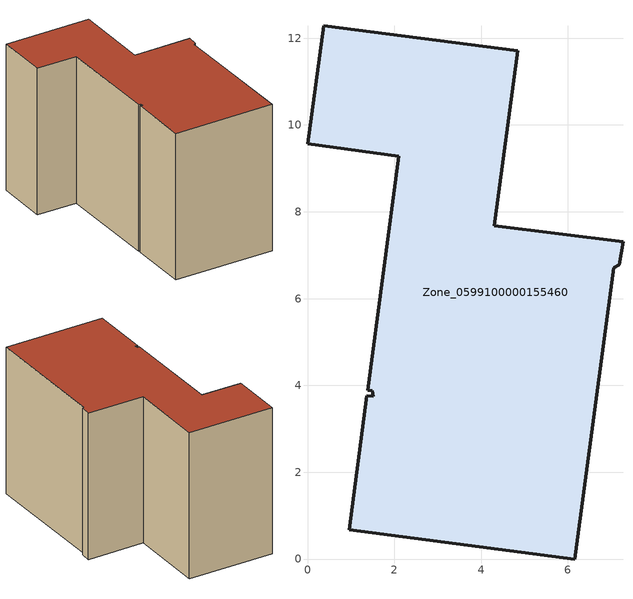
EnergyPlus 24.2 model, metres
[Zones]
Zone_0599100000155460
 floor ground (C_G): 1.37,3.77 1.51,3.75 1.49,3.88 1.39,3.89 2.1,9.28 0,9.57 0.38,12.28 4.85,11.71 4.3,7.68 7.27,7.31 7.18,6.78 7.06,6.71 6.16,0 0.96,0.67 z2.61
 wall outside (C_F): 7.18,6.78 7.27,7.31 4.3,7.68 4.85,11.71 0.38,12.28 0,9.57 2.1,9.28 1.39,3.89 1.49,3.88 1.51,3.75 1.37,3.77 0.96,0.67 6.16,0 7.06,6.71 7.18,6.78 z2.61:10.32
 roof outside (C_R): 1.51,3.75 1.37,3.77 0.96,0.67 6.16,0 7.06,6.71 7.18,6.78 7.27,7.31 4.3,7.68 4.85,11.71 0.38,12.28 0,9.57 2.1,9.28 1.39,3.89 1.49,3.88 z10.32
[BUILDING]
Pand.0599100000155460: North Axis=0; Terrain=City; Loads Convergence Tolerance Value=0.04; Temperature Convergence Tolerance Value=0.4; Solar Distribution=FullExterior; Maximum Number of Warmup Days=25; Minimum Number of Warmup Days=1
[Site:Location]
Rotterdam.The.Hague.AP_ZH_NLD Design_Conditions: Latitude=51.96; Longitude=4.45; Time Zone=1; Elevation=-4.5
[SITE:GROUNDTEMPERATURE:BUILDINGSURFACE]
18, 18, 18, 18, 18, 18, 18, 18, 18, 18, 18, 18
[MATERIAL] Thermal Absorptance=0.9; Solar Absorptance=0.7; Visible Absorptance=0.7
Name | Roughness | Thickness | Conductivity | Density | Specific Heat
G.TC.1946 | MediumSmooth | 0.15 | 1 | 540 | 1210
F.TC.1946 | Rough | 0.3 | 0.857143 | 1920 | 840
R.TC.1946 | MediumRough | 0.2 | 0.909091 | 1500 | 1000
[CONSTRUCTION]
C_G: G.TC.1946
C_F: F.TC.1946
C_R: R.TC.1946
[ZONE]
Zone_0599100000155460: Type=1; Multiplier=1; Ceiling Height=Autocalculate; Volume=Autocalculate; Floor Area=autocalculate; Part of Total Floor Area=Yes
[ZONEINFILTRATION:DESIGNFLOWRATE]
Infil_Zone_0599100000155460: Zone or ZoneList or Space or SpaceList=Zone_0599100000155460; Schedule=AlwaysOn; Design Flow Rate Calculation Method=Flow/Area; Flow Rate per Floor Area=0.003; Constant Term Coefficient=1; Temperature Term Coefficient=0; Velocity Term Coefficient=0; Velocity Squared Term Coefficient=0
[HVACTEMPLATE:ZONE:IDEALLOADSAIRSYSTEM]
Zone_0599100000155460: Maximum Heating Supply Air Temperature=50; Minimum Cooling Supply Air Temperature=13; Maximum Heating Supply Air Humidity Ratio=0.0156; Minimum Cooling Supply Air Humidity Ratio=0.0077; Heating Limit=NoLimit; Cooling Limit=NoLimit; Dehumidification Control Type=ConstantSensibleHeatRatio; Cooling Sensible Heat Ratio=0.7; Dehumidification Setpoint=60; Humidification Control Type=None; Humidification Setpoint=30; Outdoor Air Method=None; Outdoor Air Flow Rate per Person=0.00944; Outdoor Air Flow Rate per Zone Floor Area=0; Outdoor Air Flow Rate per Zone=0; Demand Controlled Ventilation Type=None; Outdoor Air Economizer Type=NoEconomizer; Heat Recovery Type=None; Sensible Heat Recovery Effectiveness=0.7; Latent Heat Recovery Effectiveness=0.65
[ZONECONTROL:THERMOSTAT]
ThermostatControl_Zone_0599100000155460: Zone or ZoneList=Zone_0599100000155460; Control Type Schedule=DualSetpointControlType; Control 1=Thermostat_Zone_0599100000155460; Temperature Difference Between Cutout And Setpoint=0
[THERMOSTATSETPOINT:DUALSETPOINT]
Thermostat_Zone_0599100000155460: Heating Setpoint Temperature Schedule=HeatingSetpoint_Zone_0599100000155460; Cooling Setpoint Temperature Schedule=CoolingSetpoint_Zone_0599100000155460
[SCHEDULE:COMPACT]
HeatingSetpoint_Zone_0599100000155460: Through: 12/31, For: AllDays, Until: 24:00, 21
CoolingSetpoint_Zone_0599100000155460: Through: 12/31, For: AllDays, Until: 24:00, 24
DualSetpointControlType: Through: 12/31, For: AllDays, Until: 24:00, 4
AlwaysOn: Through: 12/31, For: AllDays, Until: 24:00, 1
